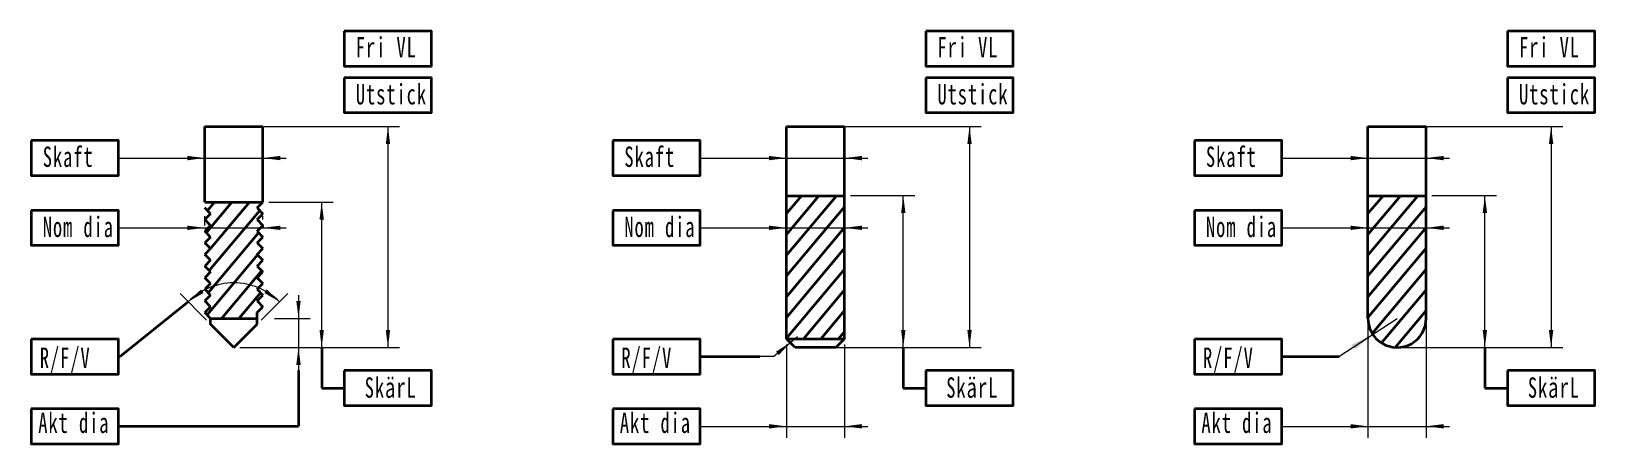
# Model space of a CAD drawing. Header units: millimetres. Extents: x -821 to 547, y -5 to 68.
# Drawn here: x -821.4 to -552.5, y -4.8 to 66.2 of the extents above; entities that cross this region are included whole.
import ezdxf

# ---------------------------------------------------------------- set-up
doc = ezdxf.new("R2010")
doc.units = ezdxf.units.MM
doc.layers.get('0').update_dxf_attribs({"lineweight": 35})
doc.layers.add('Dimension Layer', color=3, linetype='Continuous', lineweight=18)
doc.layers.add('Thick Solid Layer', color=7, linetype='Continuous', lineweight=35)
doc.styles.get("Standard").update_dxf_attribs({"font": '', "width": 0.667})
doc.styles.get('Standard').set_extended_font_data('simsun')
doc.dimstyles.get("Standard").update_dxf_attribs({"dimtxt": 3.5, "dimasz": 4, "dimexe": 2, "dimexo": 0, "dimtad": 1, "dimdsep": 46, "dimtxsty": 'Standard', "dimblk": '_CAXARROW', "dimcen": 0, "dimdle": 8, "dimazin": 2, "dimtfac": 0.707107, "dimtdec": 3, "dimtmove": 2, "dimatfit": 3, "dimfxl": 1, "dimfrac": 2, "dimtolj": 1, "dimarcsym": 1})

# ---------------------------------------------------------------- blocks, each defined once
blk = doc.blocks.new('*X44')
at = {"layer": 'Dimension Layer'}
for points in [[(-560.03, 49.74), (-559.65, 46.74), (-560.4, 46.74)], [(-560.03, 11.74), (-559.65, 14.74), (-560.4, 14.74)]]:
    blk.add_hatch(color=0, dxfattribs=at).paths.add_polyline_path(points, flags=0)
at = {"layer": 'Dimension Layer', "color": 0}
for p, q in [((-581.37, 49.74), (-558.03, 49.74)), ((-560.03, 49.74), (-560.03, 11.74)), ((-581.37, 11.74), (-558.03, 11.74))]:
    blk.add_line(p, q, dxfattribs=at)
at = {"layer": 'Dimension Layer', "color": 0, "insert": (-560.65, 44.93), "char_height": 3.5, "width": 7, "attachment_point": 5, "rotation": 90, "line_spacing_factor": 1.15057}
blk.add_mtext('\\T1.1; ', dxfattribs=at)
blk = doc.blocks.new('_CAXARROW')
blk.add_hatch(color=0).paths.add_polyline_path([(0, 0), (-1, 0.125), (-1, -0.125)], flags=0)
blk = doc.blocks.new('*X45')
at = {"layer": 'Dimension Layer'}
for points in [[(-591.52, 44.33), (-594.52, 44.7), (-594.52, 43.95)], [(-581.52, 44.33), (-578.52, 44.7), (-578.52, 43.95)]]:
    blk.add_hatch(color=0, dxfattribs=at).paths.add_polyline_path(points, flags=0)
at = {"layer": 'Dimension Layer', "color": 0}
for p, q in [((-591.52, 40.64), (-591.52, 46.33)), ((-581.52, 40.64), (-581.52, 46.33)), ((-606.36, 44.33), (-577.52, 44.33))]:
    blk.add_line(p, q, dxfattribs=at)
at = {"layer": 'Dimension Layer', "color": 0, "insert": (-606.36, 44.95), "char_height": 3.5, "width": 7, "attachment_point": 5, "line_spacing_factor": 1.15057}
blk.add_mtext('\\T1.1; ', dxfattribs=at)
blk = doc.blocks.new('*X46')
at = {"layer": 'Dimension Layer'}
for points in [[(-571.42, 37.86), (-571.79, 34.86), (-571.04, 34.86)], [(-571.42, 11.74), (-571.79, 14.74), (-571.04, 14.74)]]:
    blk.add_hatch(color=0, dxfattribs=at).paths.add_polyline_path(points, flags=0)
at = {"layer": 'Dimension Layer', "color": 0}
for p, q in [((-580.52, 37.86), (-569.42, 37.86)), ((-571.42, 11.74), (-571.42, 37.86)), ((-585.52, 11.74), (-569.42, 11.74))]:
    blk.add_line(p, q, dxfattribs=at)
at = {"layer": 'Dimension Layer', "color": 0, "insert": (-572.04, 24.8), "char_height": 3.5, "width": 7, "attachment_point": 5, "rotation": 90, "line_spacing_factor": 1.15057}
blk.add_mtext('\\T1.1; ', dxfattribs=at)
blk = doc.blocks.new('*X47')
at = {"layer": 'Dimension Layer'}
for points in [[(-591.52, 32.33), (-594.52, 32.7), (-594.52, 31.95)], [(-581.52, 32.33), (-578.52, 32.7), (-578.52, 31.95)]]:
    blk.add_hatch(color=0, dxfattribs=at).paths.add_polyline_path(points, flags=0)
at = {"layer": 'Dimension Layer', "color": 0}
for p, q in [((-606.36, 32.33), (-577.52, 32.33)), ((-591.52, 26.81), (-591.52, 34.33)), ((-581.52, 26.81), (-581.52, 34.33))]:
    blk.add_line(p, q, dxfattribs=at)
at = {"layer": 'Dimension Layer', "color": 0, "insert": (-606.36, 32.95), "char_height": 3.5, "width": 7, "attachment_point": 5, "line_spacing_factor": 1.15057}
blk.add_mtext('\\T1.1; ', dxfattribs=at)
blk = doc.blocks.new('*X48')
at = {"layer": 'Dimension Layer'}
for points in [[(-591.52, -1.84), (-594.52, -1.46), (-594.52, -2.21)], [(-581.52, -1.84), (-578.52, -1.46), (-578.52, -2.21)]]:
    blk.add_hatch(color=0, dxfattribs=at).paths.add_polyline_path(points, flags=0)
at = {"layer": 'Dimension Layer', "color": 0}
for p, q in [((-591.52, 15.74), (-591.52, -3.84)), ((-581.52, 15.74), (-581.52, -3.84)), ((-606.36, -1.84), (-577.52, -1.84))]:
    blk.add_line(p, q, dxfattribs=at)
at = {"layer": 'Dimension Layer', "color": 0, "insert": (-606.36, -1.21), "char_height": 3.5, "width": 7, "attachment_point": 5, "line_spacing_factor": 1.15057}
blk.add_mtext('\\T1.1; ', dxfattribs=at)
blk = doc.blocks.new('*X49')
at = {"layer": 'Dimension Layer'}
blk.add_hatch(color=0, dxfattribs=at).paths.add_polyline_path([(-590.69, 13.99), (-594.31, 12.21), (-593.76, 11.37)], flags=0)
at = {"layer": 'Dimension Layer', "color": 0}
blk.add_line((-596.5, 10.16), (-586.52, 16.74), dxfattribs=at)
blk = doc.blocks.new('*X56')
at = {"layer": 'Dimension Layer'}
for points in [[(-660.03, 49.74), (-659.65, 46.74), (-660.4, 46.74)], [(-660.03, 11.74), (-659.65, 14.74), (-660.4, 14.74)]]:
    blk.add_hatch(color=0, dxfattribs=at).paths.add_polyline_path(points, flags=0)
at = {"layer": 'Dimension Layer', "color": 0}
for p, q in [((-681.37, 49.74), (-658.03, 49.74)), ((-660.03, 49.74), (-660.03, 11.74)), ((-681.37, 11.74), (-658.03, 11.74))]:
    blk.add_line(p, q, dxfattribs=at)
at = {"layer": 'Dimension Layer', "color": 0, "insert": (-660.65, 44.93), "char_height": 3.5, "width": 7, "attachment_point": 5, "rotation": 90, "line_spacing_factor": 1.15057}
blk.add_mtext('\\T1.1; ', dxfattribs=at)
blk = doc.blocks.new('*X57')
at = {"layer": 'Dimension Layer'}
for points in [[(-691.52, 44.33), (-694.52, 44.7), (-694.52, 43.95)], [(-681.52, 44.33), (-678.52, 44.7), (-678.52, 43.95)]]:
    blk.add_hatch(color=0, dxfattribs=at).paths.add_polyline_path(points, flags=0)
at = {"layer": 'Dimension Layer', "color": 0}
for p, q in [((-691.52, 40.64), (-691.52, 46.33)), ((-681.52, 40.64), (-681.52, 46.33)), ((-706.36, 44.33), (-677.52, 44.33))]:
    blk.add_line(p, q, dxfattribs=at)
at = {"layer": 'Dimension Layer', "color": 0, "insert": (-706.36, 44.95), "char_height": 3.5, "width": 7, "attachment_point": 5, "line_spacing_factor": 1.15057}
blk.add_mtext('\\T1.1; ', dxfattribs=at)
blk = doc.blocks.new('*X58')
at = {"layer": 'Dimension Layer'}
for points in [[(-671.42, 37.86), (-671.79, 34.86), (-671.04, 34.86)], [(-671.42, 11.74), (-671.79, 14.74), (-671.04, 14.74)]]:
    blk.add_hatch(color=0, dxfattribs=at).paths.add_polyline_path(points, flags=0)
at = {"layer": 'Dimension Layer', "color": 0}
for p, q in [((-680.52, 37.86), (-669.42, 37.86)), ((-671.42, 11.74), (-671.42, 37.86)), ((-685.52, 11.74), (-669.42, 11.74))]:
    blk.add_line(p, q, dxfattribs=at)
at = {"layer": 'Dimension Layer', "color": 0, "insert": (-672.04, 24.8), "char_height": 3.5, "width": 7, "attachment_point": 5, "rotation": 90, "line_spacing_factor": 1.15057}
blk.add_mtext('\\T1.1; ', dxfattribs=at)
blk = doc.blocks.new('*X59')
at = {"layer": 'Dimension Layer'}
for points in [[(-691.52, 32.33), (-694.52, 32.7), (-694.52, 31.95)], [(-681.52, 32.33), (-678.52, 32.7), (-678.52, 31.95)]]:
    blk.add_hatch(color=0, dxfattribs=at).paths.add_polyline_path(points, flags=0)
at = {"layer": 'Dimension Layer', "color": 0}
for p, q in [((-706.36, 32.33), (-677.52, 32.33)), ((-691.52, 26.81), (-691.52, 34.33)), ((-681.52, 26.81), (-681.52, 34.33))]:
    blk.add_line(p, q, dxfattribs=at)
at = {"layer": 'Dimension Layer', "color": 0, "insert": (-706.36, 32.95), "char_height": 3.5, "width": 7, "attachment_point": 5, "line_spacing_factor": 1.15057}
blk.add_mtext('\\T1.1; ', dxfattribs=at)
blk = doc.blocks.new('*X60')
at = {"layer": 'Dimension Layer'}
for points in [[(-691.52, -1.84), (-694.52, -1.46), (-694.52, -2.21)], [(-681.52, -1.84), (-678.52, -1.46), (-678.52, -2.21)]]:
    blk.add_hatch(color=0, dxfattribs=at).paths.add_polyline_path(points, flags=0)
at = {"layer": 'Dimension Layer', "color": 0}
for p, q in [((-691.52, 12.24), (-691.52, -3.84)), ((-681.52, 12.24), (-681.52, -3.84)), ((-706.36, -1.84), (-677.52, -1.84))]:
    blk.add_line(p, q, dxfattribs=at)
at = {"layer": 'Dimension Layer', "color": 0, "insert": (-706.36, -1.21), "char_height": 3.5, "width": 7, "attachment_point": 5, "line_spacing_factor": 1.15057}
blk.add_mtext('\\T1.1; ', dxfattribs=at)
blk = doc.blocks.new('*X61')
at = {"layer": 'Dimension Layer'}
blk.add_hatch(color=0, dxfattribs=at).paths.add_polyline_path([(-690.76, 12.65), (-693.3, 11.01), (-692.82, 10.43)], flags=0)
at = {"layer": 'Dimension Layer', "color": 0}
for q in [(-689.61, 13.61), (-696.06, 10.16)]:
    blk.add_line((-693.73, 10.16), q, dxfattribs=at)
blk = doc.blocks.new('*X62')
at = {"layer": 'Dimension Layer'}
for points in [[(-760.03, 49.74), (-759.65, 46.74), (-760.4, 46.74)], [(-760.03, 11.74), (-759.65, 14.74), (-760.4, 14.74)]]:
    blk.add_hatch(color=0, dxfattribs=at).paths.add_polyline_path(points, flags=0)
at = {"layer": 'Dimension Layer', "color": 0}
for p, q in [((-781.37, 49.74), (-758.03, 49.74)), ((-760.03, 49.74), (-760.03, 11.74)), ((-781.37, 11.74), (-758.03, 11.74))]:
    blk.add_line(p, q, dxfattribs=at)
at = {"layer": 'Dimension Layer', "color": 0, "insert": (-760.65, 44.93), "char_height": 3.5, "width": 7, "attachment_point": 5, "rotation": 90, "line_spacing_factor": 1.15057}
blk.add_mtext('\\T1.1; ', dxfattribs=at)
blk = doc.blocks.new('*X63')
at = {"layer": 'Dimension Layer'}
for points in [[(-791.52, 44.33), (-794.52, 44.7), (-794.52, 43.95)], [(-781.52, 44.33), (-778.52, 44.7), (-778.52, 43.95)]]:
    blk.add_hatch(color=0, dxfattribs=at).paths.add_polyline_path(points, flags=0)
at = {"layer": 'Dimension Layer', "color": 0}
for p, q in [((-791.52, 40.64), (-791.52, 46.33)), ((-781.52, 40.64), (-781.52, 46.33)), ((-806.36, 44.33), (-777.52, 44.33))]:
    blk.add_line(p, q, dxfattribs=at)
at = {"layer": 'Dimension Layer', "color": 0, "insert": (-806.36, 44.95), "char_height": 3.5, "width": 7, "attachment_point": 5, "line_spacing_factor": 1.15057}
blk.add_mtext('\\T1.1; ', dxfattribs=at)
blk = doc.blocks.new('*X64')
at = {"layer": 'Dimension Layer'}
for points in [[(-771.42, 36.74), (-771.79, 33.74), (-771.04, 33.74)], [(-771.42, 11.74), (-771.79, 14.74), (-771.04, 14.74)]]:
    blk.add_hatch(color=0, dxfattribs=at).paths.add_polyline_path(points, flags=0)
at = {"layer": 'Dimension Layer', "color": 0}
for p, q in [((-780.52, 36.74), (-769.42, 36.74)), ((-771.42, 11.74), (-771.42, 36.74)), ((-785.52, 11.74), (-769.42, 11.74))]:
    blk.add_line(p, q, dxfattribs=at)
at = {"layer": 'Dimension Layer', "color": 0, "insert": (-772.04, 24.24), "char_height": 3.5, "width": 7, "attachment_point": 5, "rotation": 90, "line_spacing_factor": 1.15057}
blk.add_mtext('\\T1.1; ', dxfattribs=at)
blk = doc.blocks.new('*X65')
at = {"layer": 'Dimension Layer'}
for points in [[(-794.37, 19.6), (-791.76, 21.11), (-792.17, 21.73)], [(-778.66, 19.6), (-781.27, 21.11), (-780.86, 21.73)]]:
    blk.add_hatch(color=0, dxfattribs=at).paths.add_polyline_path(points, flags=0)
at = {"layer": 'Dimension Layer', "color": 0}
for p, q in [((-791.22, 16.45), (-795.78, 21.01)), ((-781.81, 16.45), (-777.25, 21.01))]:
    blk.add_line(p, q, dxfattribs=at)
for start, end in [(90, 135), (45, 90)]:
    blk.add_arc((-786.52, 11.74), 11.11, start, end, dxfattribs=at)
at = {"layer": 'Dimension Layer', "color": 0, "insert": (-786.52, 22.85), "char_height": 3.5, "width": 7, "attachment_point": 5, "line_spacing_factor": 1.15057}
blk.add_mtext('\\T1.1; ', dxfattribs=at)
blk = doc.blocks.new('*X66')
at = {"layer": 'Dimension Layer'}
for points in [[(-791.52, 32.33), (-794.52, 32.7), (-794.52, 31.95)], [(-781.52, 32.33), (-778.52, 32.7), (-778.52, 31.95)]]:
    blk.add_hatch(color=0, dxfattribs=at).paths.add_polyline_path(points, flags=0)
at = {"layer": 'Dimension Layer', "color": 0}
for p, q in [((-806.36, 32.33), (-777.52, 32.33)), ((-791.52, 32.74), (-791.52, 34.33)), ((-781.52, 33.74), (-781.52, 34.33))]:
    blk.add_line(p, q, dxfattribs=at)
at = {"layer": 'Dimension Layer', "color": 0, "insert": (-806.36, 32.95), "char_height": 3.5, "width": 7, "attachment_point": 5, "line_spacing_factor": 1.15057}
blk.add_mtext('\\T1.1; ', dxfattribs=at)
blk = doc.blocks.new('*X67')
at = {"layer": 'Dimension Layer'}
for points in [[(-775.41, 16.74), (-775.03, 19.74), (-775.78, 19.74)], [(-775.41, 11.74), (-775.03, 8.74), (-775.78, 8.74)]]:
    blk.add_hatch(color=0, dxfattribs=at).paths.add_polyline_path(points, flags=0)
at = {"layer": 'Dimension Layer', "color": 0}
for p, q in [((-775.41, 20.74), (-775.41, 7.74)), ((-779.52, 16.74), (-773.41, 16.74)), ((-783.52, 11.74), (-773.41, 11.74))]:
    blk.add_line(p, q, dxfattribs=at)
at = {"layer": 'Dimension Layer', "color": 0, "insert": (-776.03, 14.24), "char_height": 3.5, "width": 7, "attachment_point": 5, "rotation": 90, "line_spacing_factor": 1.15057}
blk.add_mtext('\\T1.1; ', dxfattribs=at)

msp = doc.modelspace()

# ---------------------------------------------------------------- linework, layer by layer
at = {"layer": 'Thick Solid Layer'}
for p, q in [((-791.515, 49.742), (-781.515, 49.742)), ((-791.515, 36.742), (-791.515, 49.742)), ((-781.515, 36.742), (-781.515, 49.742)), ((-691.515, 49.742), (-681.515, 49.742)), ((-691.515, 13.242), (-691.515, 49.742)), ((-681.515, 13.242), (-681.515, 49.742)), ((-591.515, 49.742), (-581.515, 49.742)), ((-591.515, 16.742), (-591.515, 49.742)), ((-581.515, 16.742), (-581.515, 49.742)), ((-682.92, 37.858), (-691.515, 27.615)), ((-685.92, 37.858), (-691.515, 31.19)), ((-688.92, 37.858), (-691.515, 34.765)), ((-691.402, 37.858), (-681.402, 37.858)), ((-582.92, 37.858), (-591.515, 27.615)), ((-585.92, 37.858), (-591.515, 31.19)), ((-588.92, 37.858), (-591.515, 34.765)), ((-591.402, 37.858), (-581.402, 37.858)), ((-791.515, 36.742), (-781.515, 36.742)), ((-790.515, 34.742), (-791.515, 35.742)), ((-786.856, 36.742), (-791.263, 31.49)), ((-789.856, 36.742), (-791.07, 35.297)), ((-782.07, 35.297), (-790.738, 24.965)), ((-783.856, 36.742), (-790.545, 28.772)), ((-782.515, 35.742), (-781.515, 36.742)), ((-782.515, 35.742), (-781.515, 34.742)), ((-681.515, 35.957), (-691.515, 24.04)), ((-581.515, 35.957), (-591.515, 24.04)), ((-790.515, 34.742), (-791.515, 33.742)), ((-790.515, 32.742), (-791.515, 33.742)), ((-790.515, 32.742), (-791.515, 31.742)), ((-782.515, 33.742), (-781.515, 34.742)), ((-782.515, 33.742), (-781.515, 32.742)), ((-782.515, 31.742), (-781.515, 32.742)), ((-781.515, 32.382), (-781.515, 32.742)), ((-681.515, 32.382), (-691.515, 20.464)), ((-581.515, 32.382), (-591.515, 20.464)), ((-790.515, 30.742), (-791.515, 31.742)), ((-790.515, 30.742), (-791.515, 29.742)), ((-790.515, 28.742), (-791.515, 29.742)), ((-782.263, 31.49), (-790.932, 21.159)), ((-782.515, 31.742), (-781.515, 30.742)), ((-782.515, 29.742), (-781.515, 30.742)), ((-782.515, 29.742), (-781.515, 28.742)), ((-790.515, 28.742), (-791.515, 27.742)), ((-790.515, 26.742), (-791.515, 27.742)), ((-782.457, 27.684), (-791.126, 17.353)), ((-782.515, 27.742), (-781.515, 28.742)), ((-782.515, 27.742), (-781.515, 26.742)), ((-681.515, 28.807), (-691.515, 16.889)), ((-581.515, 28.807), (-591.515, 16.889)), ((-790.515, 26.742), (-791.515, 25.742)), ((-790.515, 24.742), (-791.515, 25.742)), ((-790.515, 24.742), (-791.515, 23.742)), ((-781.738, 24.965), (-788.638, 16.742)), ((-782.515, 25.742), (-781.515, 26.742)), ((-782.515, 25.742), (-781.515, 24.742)), ((-782.515, 23.742), (-781.515, 24.742)), ((-681.515, 25.231), (-691.515, 13.314)), ((-581.515, 25.231), (-590.8, 14.166)), ((-790.515, 22.742), (-791.515, 23.742)), ((-790.515, 22.742), (-791.515, 21.742)), ((-790.515, 20.742), (-791.515, 21.742)), ((-782.515, 23.742), (-781.515, 22.742)), ((-782.515, 21.742), (-781.515, 22.742)), ((-782.515, 21.742), (-781.515, 20.742)), ((-681.515, 21.656), (-688.575, 13.242)), ((-581.515, 21.656), (-589.186, 12.515)), ((-794.368, 19.595), (-806.063, 10.163)), ((-790.515, 20.742), (-791.515, 19.742)), ((-790.515, 18.742), (-791.515, 19.742)), ((-781.932, 21.159), (-785.638, 16.742)), ((-782.515, 19.742), (-781.515, 20.742)), ((-782.515, 19.742), (-781.515, 18.742)), ((-790.515, 18.742), (-791.515, 17.742)), ((-790.515, 16.742), (-791.515, 17.742)), ((-790.515, 15.742), (-790.515, 16.742)), ((-790.515, 16.742), (-782.515, 16.742)), ((-782.515, 17.742), (-781.515, 18.742)), ((-782.515, 15.742), (-782.515, 17.742)), ((-681.515, 18.081), (-685.575, 13.242)), ((-581.515, 18.081), (-586.834, 11.742)), ((-786.515, 11.742), (-790.515, 15.742)), ((-786.515, 11.742), (-782.515, 15.742)), ((-681.515, 14.505), (-682.575, 13.242)), ((-771.418, 11.742), (-771.418, 4.742)), ((-690.015, 11.742), (-691.515, 13.242)), ((-691.515, 13.242), (-681.515, 13.242)), ((-683.015, 11.742), (-690.015, 11.742)), ((-681.515, 13.242), (-683.015, 11.742)), ((-671.418, 11.742), (-671.418, 4.742)), ((-591.515, 13.242), (-591.515, 13.314)), ((-571.418, 11.742), (-571.418, 4.742)), ((-806.355, 10.163), (-806.063, 10.163)), ((-706.355, 10.163), (-696.065, 10.163)), ((-606.355, 10.163), (-596.488, 10.163)), ((-775.408, 7.742), (-775.408, -1.837)), ((-771.418, 4.742), (-767.526, 4.742)), ((-671.418, 4.742), (-667.526, 4.742)), ((-571.418, 4.742), (-567.526, 4.742)), ((-806.355, -1.837), (-775.408, -1.837))]:
    msp.add_line(p, q, dxfattribs=at)
for points in [[(-767.526, 66.157), (-767.526, 60.157), (-752.526, 60.157), (-752.526, 66.157)], [(-667.526, 66.157), (-667.526, 60.157), (-652.526, 60.157), (-652.526, 66.157)], [(-567.526, 66.157), (-567.526, 60.157), (-552.526, 60.157), (-552.526, 66.157)], [(-767.526, 58.157), (-767.526, 52.157), (-752.526, 52.157), (-752.526, 58.157)], [(-667.526, 58.157), (-667.526, 52.157), (-652.526, 52.157), (-652.526, 58.157)], [(-567.526, 58.157), (-567.526, 52.157), (-552.526, 52.157), (-552.526, 58.157)], [(-821.355, 47.327), (-821.355, 41.327), (-806.355, 41.327), (-806.355, 47.327)], [(-721.355, 47.327), (-721.355, 41.327), (-706.355, 41.327), (-706.355, 47.327)], [(-621.355, 47.327), (-621.355, 41.327), (-606.355, 41.327), (-606.355, 47.327)], [(-821.355, 35.327), (-821.355, 29.327), (-806.355, 29.327), (-806.355, 35.327)], [(-721.355, 35.327), (-721.355, 29.327), (-706.355, 29.327), (-706.355, 35.327)], [(-621.355, 35.327), (-621.355, 29.327), (-606.355, 29.327), (-606.355, 35.327)], [(-821.355, 13.163), (-821.355, 7.163), (-806.355, 7.163), (-806.355, 13.163)], [(-721.355, 13.163), (-721.355, 7.163), (-706.355, 7.163), (-706.355, 13.163)], [(-621.355, 13.163), (-621.355, 7.163), (-606.355, 7.163), (-606.355, 13.163)], [(-767.526, 7.742), (-767.526, 1.742), (-752.526, 1.742), (-752.526, 7.742)], [(-667.526, 7.742), (-667.526, 1.742), (-652.526, 1.742), (-652.526, 7.742)], [(-567.526, 7.742), (-567.526, 1.742), (-552.526, 1.742), (-552.526, 7.742)], [(-821.355, 1.163), (-821.355, -4.837), (-806.355, -4.837), (-806.355, 1.163)], [(-721.355, 1.163), (-721.355, -4.837), (-706.355, -4.837), (-706.355, 1.163)], [(-621.355, 1.163), (-621.355, -4.837), (-606.355, -4.837), (-606.355, 1.163)]]:
    msp.add_lwpolyline(points, close=True, dxfattribs=at)
msp.add_arc((-586.515, 16.742), 5, 178.28839, 360, dxfattribs=at)

# ---------------------------------------------------------------- texts
at = {"layer": 'Dimension Layer', "char_height": 3.5, "width": 22.23408, "attachment_point": 1, "line_spacing_factor": 1.15057}
for s, insert in [('\\T1.1;Fri VL', (-765.548, 65.143)), ('\\T1.1;Fri VL', (-665.548, 65.143)), ('\\T1.1;Fri VL', (-565.548, 65.143)), ('\\T1.1;Utstick', (-765.548, 57.066)), ('\\T1.1;Utstick', (-665.548, 57.066)), ('\\T1.1;Utstick', (-565.548, 57.066)), ('\\T1.1;Skaft', (-819.377, 46.313)), ('\\T1.1;Skaft', (-719.377, 46.313)), ('\\T1.1;Skaft', (-619.377, 46.313)), ('\\T1.1;Nom dia', (-819.377, 34.236)), ('\\T1.1;Nom dia', (-719.377, 34.236)), ('\\T1.1;Nom dia', (-619.377, 34.236)), ('\\T1.1;R/F/V', (-819.887, 11.72)), ('\\T1.1;R/F/V', (-719.887, 11.72)), ('\\T1.1;R/F/V', (-619.887, 11.72)), ('\\T1.1;SkärL', (-764.026, 6.586)), ('\\T1.1;SkärL', (-664.026, 6.586)), ('\\T1.1;SkärL', (-564.026, 6.586)), ('\\T1.1;Akt dia', (-820.151, 0.524)), ('\\T1.1;Akt dia', (-720.151, 0.524)), ('\\T1.1;Akt dia', (-620.151, 0.524))]:
    msp.add_mtext(s, dxfattribs=dict(at, insert=insert))

# ---------------------------------------------------------------- dimensions: what is measured, and where the dimension line sits
at = {"layer": 'Dimension Layer'}
for base, p1, p2, picture, middle in [((-760.026, 11.742), (-782.366, 49.742), (-782.366, 11.742), '*X62', (-760.651, 44.927)), ((-660.026, 11.742), (-682.366, 49.742), (-682.366, 11.742), '*X56', (-660.651, 44.927)), ((-560.026, 11.742), (-582.366, 49.742), (-582.366, 11.742), '*X44', (-560.651, 44.927))]:
    dim = msp.add_linear_dim(base=base, p1=p1, p2=p2, angle=270, text=' ', dimstyle='Standard', override={"dimscale": 1, "dimasz": 3, "dimexo": 1, "dimsah": 1, "dimtfill": 1}, dxfattribs=at)
    dim.commit()
    dim.dimension.update_dxf_attribs({"geometry": picture, "text_midpoint": middle, "dimtype": 160})
for base, p1, p2, override, picture, middle in [((-781.515, 44.327), (-791.515, 37.643), (-781.515, 37.643), {"dimscale": 1, "dimasz": 3, "dimexo": 3, "dimsah": 1, "dimdle": 4, "dimtfill": 1}, '*X63', (-806.355, 44.952)), ((-681.515, 44.327), (-691.515, 37.643), (-681.515, 37.643), {"dimscale": 1, "dimasz": 3, "dimexo": 3, "dimsah": 1, "dimdle": 4, "dimtfill": 1}, '*X57', (-706.355, 44.952)), ((-581.515, 44.327), (-591.515, 37.643), (-581.515, 37.643), {"dimscale": 1, "dimasz": 3, "dimexo": 3, "dimsah": 1, "dimdle": 4, "dimtfill": 1}, '*X45', (-606.355, 44.952)), ((-781.515, 32.327), (-791.515, 29.742), (-781.515, 30.742), {"dimscale": 1, "dimasz": 3, "dimexo": 3, "dimsah": 1, "dimdle": 4, "dimtfill": 1}, '*X66', (-806.355, 32.952)), ((-681.515, 32.327), (-691.515, 23.807), (-681.515, 23.807), {"dimscale": 1, "dimasz": 3, "dimexo": 3, "dimsah": 1, "dimdle": 4, "dimtfill": 1}, '*X59', (-706.355, 32.952)), ((-581.515, 32.327), (-591.515, 23.807), (-581.515, 23.807), {"dimscale": 1, "dimasz": 3, "dimexo": 3, "dimsah": 1, "dimdle": 4, "dimtfill": 1}, '*X47', (-606.355, 32.952)), ((-581.515, -1.837), (-591.515, 16.742), (-581.515, 16.742), {"dimscale": 1, "dimasz": 3, "dimexo": 1, "dimsah": 1, "dimdle": 4, "dimtfill": 1}, '*X48', (-606.355, -1.212)), ((-681.515, -1.837), (-691.515, 13.242), (-681.515, 13.242), {"dimscale": 1, "dimasz": 3, "dimexo": 1, "dimsah": 1, "dimdle": 4, "dimtfill": 1}, '*X60', (-706.355, -1.212))]:
    dim = msp.add_linear_dim(base=base, p1=p1, p2=p2, text=' ', dimstyle='Standard', override=override, dxfattribs=at)
    dim.commit()
    dim.dimension.update_dxf_attribs({"geometry": picture, "text_midpoint": middle, "dimtype": 160})
for base, p1, p2, override, picture, middle in [((-671.418, 37.858), (-686.515, 11.742), (-681.515, 37.858), {"dimscale": 1, "dimasz": 3, "dimexo": 1, "dimsah": 1, "dimdle": 4, "dimtfill": 1}, '*X58', (-672.043, 24.8)), ((-571.418, 37.858), (-586.515, 11.742), (-581.515, 37.858), {"dimscale": 1, "dimasz": 3, "dimexo": 1, "dimsah": 1, "dimdle": 4, "dimtfill": 1}, '*X46', (-572.043, 24.8)), ((-771.418, 36.742), (-786.515, 11.742), (-781.515, 36.742), {"dimscale": 1, "dimasz": 3, "dimexo": 1, "dimsah": 1, "dimdle": 4, "dimtfill": 1}, '*X64', (-772.043, 24.242)), ((-775.408, 11.742), (-782.515, 16.742), (-786.515, 11.742), {"dimscale": 1, "dimasz": 3, "dimexo": 3, "dimsah": 1, "dimdle": 4, "dimtfill": 1}, '*X67', (-776.033, 14.242))]:
    dim = msp.add_linear_dim(base=base, p1=p1, p2=p2, angle=90, text=' ', dimstyle='Standard', override=override, dxfattribs=at)
    dim.commit()
    dim.dimension.update_dxf_attribs({"geometry": picture, "text_midpoint": middle})
dim = msp.add_angular_dim_2l(base=(-786.515, 22.848), line1=((-786.515, 11.742), (-790.515, 15.742)), line2=((-786.515, 11.742), (-782.515, 15.742)), text=' ', dimstyle='Standard', override={"dimscale": 1, "dimasz": 3, "dimexo": 1, "dimgap": 0, "dimtad": 1, "dimtih": 0, "dimtoh": 0, "dimsah": 1, "dimtfill": 1}, dxfattribs=at)
dim.commit()
dim.dimension.update_dxf_attribs({"geometry": '*X65', "text_midpoint": (-786.515, 22.848), "dimtype": 162})
for center, mpoint, override, picture, middle in [((-586.515, 16.742), (-590.691, 13.991), {"dimscale": 1, "dimsah": 1, "dimtfill": 1, "dimtzin": 8}, '*X49', (-596.501, 10.163)), ((-689.612, 13.612), (-690.762, 12.649), {"dimscale": 1, "dimasz": 3, "dimexo": 1, "dimtih": 1, "dimtoh": 1, "dimsah": 1, "dimtfill": 1, "dimtzin": 8}, '*X61', (-696.065, 8.413))]:
    dim = msp.add_radius_dim(center=center, mpoint=mpoint, text=' ', dimstyle='Standard', override=override, dxfattribs=at)
    dim.commit()
    dim.dimension.update_dxf_attribs({"geometry": picture, "text_midpoint": middle, "dimtype": 164})

doc.saveas('drawing.dxf')
